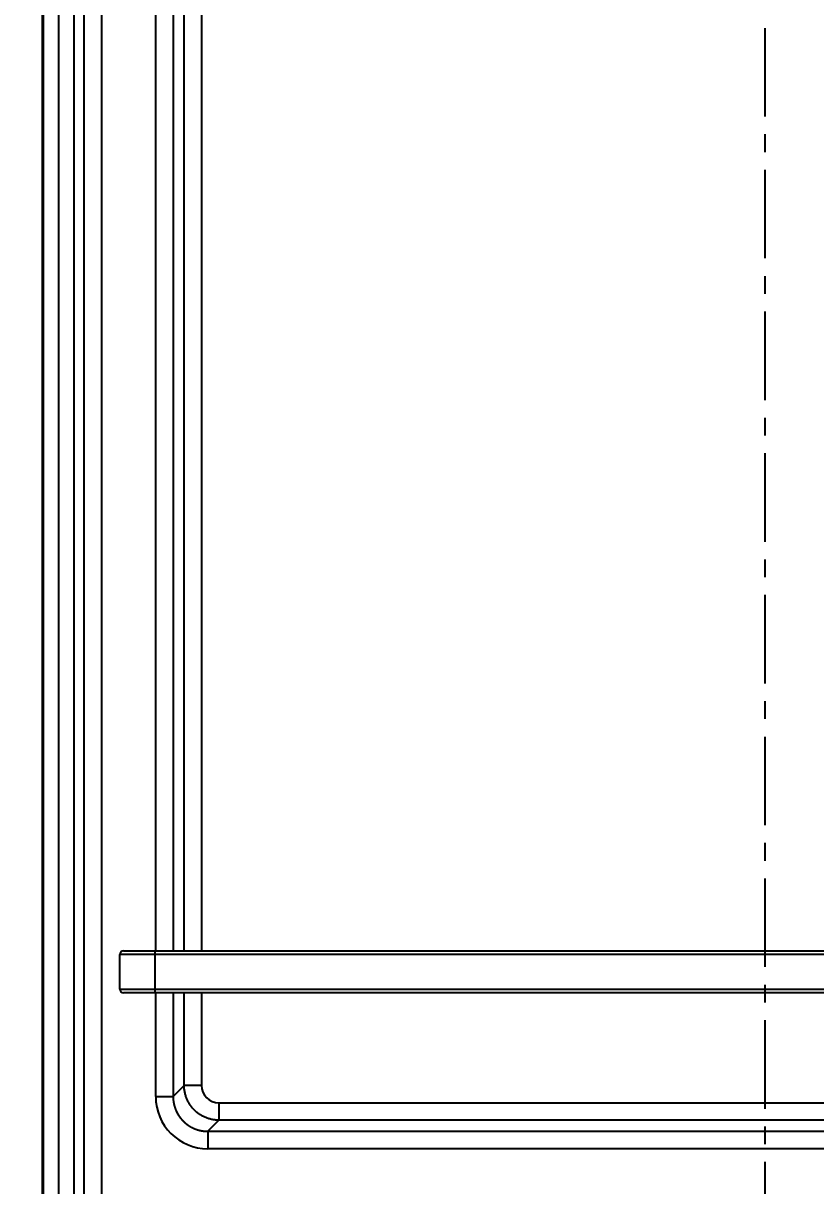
# Model space of a CAD drawing. Header units: millimetres. Extents: x 6110 to 6704, y -2661 to -1821.
# Drawn here: x 6230 to 6286.8, y -2299.6 to -2216.2 of the extents above; entities that cross this region are included whole.
import ezdxf

# ---------------------------------------------------------------- set-up
doc = ezdxf.new("R2010")
doc.units = ezdxf.units.MM
doc.header["$LTSCALE"] = 0.1
doc.linetypes.add('CENTERX2', pattern=[101.6, 63.5, -12.7, 12.7, -12.7])
doc.linetypes.add('HIDDEN2', pattern=[4.7625, 3.175, -1.5875])
doc.layers.add('1', color=4, linetype='HIDDEN2', lineweight=13)
doc.layers.add('DIM', color=3, linetype='Continuous', lineweight=9)
doc.layers.add('CENTER', color=1, linetype='CENTERX2')
doc.styles.get("Standard").update_dxf_attribs({"font": 'arial.ttf'})
doc.dimstyles.new('ISO-25', dxfattribs={"dimtxt": 2.5, "dimasz": 2.5, "dimexe": 1.25, "dimexo": 0.625, "dimtad": 1, "dimlfac": 5, "dimtxsty": 'Standard', "dimcen": 2.5, "dimadec": 0, "dimazin": 0, "dimtfac": 1, "dimtmove": 0, "dimatfit": 3, "dimfxl": 1, "dimarcsym": 0})

# ---------------------------------------------------------------- blocks, each defined once
blk = doc.blocks.new('*D40')
at = {"layer": 'Defpoints', "color": 0, "transparency": 16777216}
for p in [(6210.338, -2151.114), (6249.064, -2151.114), (6250.297, -2527.926)]:
    blk.add_point(p, dxfattribs=at)
at = {"layer": 'DIM', "color": 0, "lineweight": -2, "transparency": 16777216}
for p, q in [((6248.439, -2151.114), (6209.088, -2151.114)), ((6210.338, -2522.926), (6210.338, -2156.114)), ((6249.672, -2527.926), (6209.088, -2527.926))]:
    blk.add_line(p, q, dxfattribs=at)
at = {"layer": 'DIM', "color": 0, "transparency": 16777216}
for points in [[(6209.505, -2156.114), (6211.172, -2156.114), (6210.338, -2151.114)], [(6209.505, -2522.926), (6211.172, -2522.926), (6210.338, -2527.926)]]:
    blk.add_solid(points, dxfattribs=at)
at = {"layer": 'DIM', "color": 0, "transparency": 16777216, "insert": (6207.16, -2339.52), "char_height": 5, "attachment_point": 5, "rotation": 90, "bg_fill": 3, "box_fill_scale": 1.1, "bg_fill_color": 256, "bg_fill_true_color": 13158600, "bg_fill_transparency": 0}
blk.add_mtext('1507', dxfattribs=at)
blk = doc.blocks.new('*D41')
at = {"layer": 'Defpoints', "color": 0, "transparency": 16777216}
for p in [(6189.49, -2146.419), (6257.064, -2146.419), (6254.561, -2532.542)]:
    blk.add_point(p, dxfattribs=at)
at = {"layer": 'DIM', "color": 0, "lineweight": -2, "transparency": 16777216}
for p, q in [((6256.439, -2146.419), (6188.24, -2146.419)), ((6189.49, -2527.542), (6189.49, -2151.419)), ((6253.936, -2532.542), (6188.24, -2532.542))]:
    blk.add_line(p, q, dxfattribs=at)
at = {"layer": 'DIM', "color": 0, "transparency": 16777216}
for points in [[(6188.656, -2151.419), (6190.323, -2151.419), (6189.49, -2146.419)], [(6188.656, -2527.542), (6190.323, -2527.542), (6189.49, -2532.542)]]:
    blk.add_solid(points, dxfattribs=at)
at = {"layer": 'DIM', "color": 0, "transparency": 16777216, "insert": (6185.86, -2339.48), "char_height": 5, "attachment_point": 5, "rotation": 90, "bg_fill": 3, "box_fill_scale": 1.1, "bg_fill_color": 256, "bg_fill_true_color": 13158600, "bg_fill_transparency": 0}
blk.add_mtext('1544,5', dxfattribs=at)

msp = doc.modelspace()

# ---------------------------------------------------------------- hatches: boundary and pattern name
at = {"layer": 'DIM'}
h = msp.add_hatch(dxfattribs=at)
h.set_pattern_fill('ANSI31', color=2)
edge = h.paths.add_edge_path()
edge.add_line((6619.617, -2595.98), (6619.617, -1962.206))
edge.add_line((6634.617, -1966.11), (6619.617, -1966.11))
edge.add_line((6634.617, -2610.98), (6634.617, -1966.11))
edge.add_line((6634.617, -2610.98), (6184.457, -2610.98))
edge.add_line((6619.617, -2595.98), (6184.457, -2595.98))
edge.add_line((6184.457, -2610.98), (6184.457, -2595.98))

# ---------------------------------------------------------------- linework, layer by layer
at = {"layer": '1', "color": 7, "linetype": 'Continuous', "lineweight": -3}
for p, q in [((6231.326, -2518.039), (6231.326, -2158.425)), ((6231.414, -2518.039), (6231.414, -2158.425)), ((6232.497, -2517.795), (6232.497, -2158.67)), ((6233.579, -2158.67), (6233.579, -2517.795)), ((6234.32, -2354.877), (6234.32, -2159.412)), ((6235.569, -2159.412), (6235.569, -2354.877)), ((6239.448, -2282.73), (6239.448, -2163.289)), ((6240.696, -2163.289), (6240.696, -2282.73)), ((6242.737, -2162.832), (6242.737, -2282.729)), ((6241.489, -2282.73), (6241.489, -2164.082)), ((6236.882, -2285.48), (6236.882, -2282.98)), ((6239.382, -2282.98), (6236.882, -2282.98)), ((6237.132, -2282.73), (6239.382, -2282.73)), ((6239.382, -2282.73), (6320.882, -2282.73)), ((6239.382, -2282.73), (6239.382, -2282.98)), ((6320.882, -2282.98), (6239.382, -2282.98)), ((6239.382, -2282.98), (6239.382, -2285.48)), ((6236.882, -2285.48), (6239.382, -2285.48)), ((6239.382, -2285.73), (6237.132, -2285.73)), ((6239.382, -2285.48), (6239.382, -2285.73)), ((6239.382, -2285.48), (6320.882, -2285.48)), ((6320.882, -2285.73), (6239.382, -2285.73)), ((6239.448, -2293.167), (6239.448, -2285.729)), ((6240.696, -2285.729), (6240.696, -2293.167)), ((6241.489, -2292.374), (6241.489, -2285.729)), ((6242.737, -2285.729), (6242.737, -2292.374)), ((6240.696, -2293.167), (6241.489, -2292.374)), ((6242.737, -2292.374), (6241.489, -2292.374)), ((6239.448, -2293.167), (6240.696, -2293.167)), ((6243.986, -2293.622), (6315.781, -2293.622)), ((6243.986, -2293.622), (6243.986, -2294.87)), ((6243.986, -2294.87), (6243.193, -2295.663)), ((6315.781, -2294.87), (6243.986, -2294.87)), ((6243.193, -2295.663), (6316.574, -2295.663)), ((6243.193, -2295.663), (6243.193, -2296.912)), ((6316.574, -2296.912), (6243.193, -2296.912))]:
    msp.add_line(p, q, dxfattribs=at)
for centre, start, end in [((6237.132, -2282.98), 90, 180), ((6237.132, -2285.48), 180, 270)]:
    msp.add_arc(centre, 0.25, start, end, dxfattribs=at)
for centre, major_axis in [((6243.989, -2292.37), (0.886, 0.886)), ((6243.203, -2293.156), (2.659, 2.659))]:
    msp.add_ellipse(centre, major_axis=major_axis, ratio=0.997265, start_param=2.357564, end_param=3.925621, dxfattribs=at)
for points, knots in [([(6243.986, -2294.87), (6243.904, -2294.87), (6243.822, -2294.866), (6243.66, -2294.85), (6243.579, -2294.838), (6243.419, -2294.806), (6243.34, -2294.786), (6243.183, -2294.738), (6243.106, -2294.711), (6242.956, -2294.648), (6242.882, -2294.613), (6242.738, -2294.536), (6242.667, -2294.494), (6242.532, -2294.403), (6242.4, -2294.306), (6242.219, -2294.141), (6242.054, -2293.959), (6241.956, -2293.828), (6241.866, -2293.692), (6241.824, -2293.622), (6241.746, -2293.478), (6241.711, -2293.404), (6241.649, -2293.253), (6241.621, -2293.176), (6241.574, -2293.02), (6241.554, -2292.941), (6241.522, -2292.78), (6241.51, -2292.7), (6241.493, -2292.537), (6241.489, -2292.455), (6241.489, -2292.374)], [0, 0, 0, 0, 0.0625, 0.0625, 0.125, 0.125, 0.1875, 0.1875, 0.25, 0.25, 0.3125, 0.3125, 0.375, 0.375, 0.4375, 0.5, 0.5625, 0.625, 0.625, 0.6875, 0.6875, 0.75, 0.75, 0.8125, 0.8125, 0.875, 0.875, 0.9375, 0.9375, 1, 1, 1, 1]), ([(6240.696, -2293.167), (6240.696, -2293.171), (6240.696, -2293.18), (6240.696, -2293.192), (6240.696, -2293.205), (6240.697, -2293.218), (6240.697, -2293.231), (6240.697, -2293.244), (6240.698, -2293.257), (6240.698, -2293.269), (6240.699, -2293.282), (6240.699, -2293.295), (6240.7, -2293.308), (6240.701, -2293.32), (6240.702, -2293.333), (6240.702, -2293.346), (6240.703, -2293.359), (6240.704, -2293.371), (6240.705, -2293.384), (6240.706, -2293.397), (6240.708, -2293.409), (6240.709, -2293.422), (6240.71, -2293.435), (6240.712, -2293.447), (6240.713, -2293.46), (6240.715, -2293.472), (6240.716, -2293.485), (6240.718, -2293.498), (6240.719, -2293.51), (6240.721, -2293.523), (6240.723, -2293.535), (6240.725, -2293.548), (6240.727, -2293.56), (6240.729, -2293.572), (6240.731, -2293.585), (6240.733, -2293.597), (6240.735, -2293.61), (6240.737, -2293.622), (6240.74, -2293.634), (6240.742, -2293.647), (6240.744, -2293.659), (6240.747, -2293.671), (6240.749, -2293.684), (6240.752, -2293.696), (6240.755, -2293.708), (6240.757, -2293.72), (6240.76, -2293.732), (6240.763, -2293.745), (6240.766, -2293.757), (6240.769, -2293.769), (6240.772, -2293.781), (6240.775, -2293.793), (6240.778, -2293.805), (6240.781, -2293.817), (6240.784, -2293.829), (6240.788, -2293.841), (6240.791, -2293.853), (6240.795, -2293.865), (6240.798, -2293.877), (6240.802, -2293.889), (6240.805, -2293.9), (6240.809, -2293.912), (6240.812, -2293.924), (6240.816, -2293.936), (6240.82, -2293.948), (6240.824, -2293.959), (6240.828, -2293.971), (6240.832, -2293.983), (6240.836, -2293.994), (6240.84, -2294.006), (6240.844, -2294.017), (6240.848, -2294.029), (6240.852, -2294.04), (6240.857, -2294.052), (6240.861, -2294.063), (6240.866, -2294.075), (6240.87, -2294.086), (6240.874, -2294.098), (6240.879, -2294.109), (6240.884, -2294.12), (6240.888, -2294.131), (6240.893, -2294.143), (6240.898, -2294.154), (6240.903, -2294.165), (6240.908, -2294.176), (6240.912, -2294.187), (6240.917, -2294.198), (6240.922, -2294.21), (6240.927, -2294.221), (6240.933, -2294.232), (6240.938, -2294.242), (6240.943, -2294.253), (6240.948, -2294.264), (6240.954, -2294.275), (6240.959, -2294.286), (6240.964, -2294.297), (6240.97, -2294.308), (6240.975, -2294.318), (6240.981, -2294.329), (6240.987, -2294.34), (6240.992, -2294.35), (6240.998, -2294.361), (6241.004, -2294.371), (6241.009, -2294.382), (6241.015, -2294.392), (6241.021, -2294.403), (6241.027, -2294.413), (6241.033, -2294.424), (6241.039, -2294.434), (6241.045, -2294.444), (6241.051, -2294.454), (6241.058, -2294.465), (6241.064, -2294.475), (6241.07, -2294.485), (6241.076, -2294.495), (6241.083, -2294.505), (6241.089, -2294.515), (6241.095, -2294.525), (6241.102, -2294.535), (6241.108, -2294.545), (6241.115, -2294.555), (6241.122, -2294.565), (6241.128, -2294.575), (6241.135, -2294.584), (6241.142, -2294.594), (6241.148, -2294.604), (6241.155, -2294.613), (6241.162, -2294.623), (6241.169, -2294.633), (6241.176, -2294.642), (6241.183, -2294.652), (6241.19, -2294.661), (6241.197, -2294.671), (6241.204, -2294.68), (6241.211, -2294.689), (6241.218, -2294.699), (6241.226, -2294.708), (6241.233, -2294.717), (6241.24, -2294.726), (6241.247, -2294.735), (6241.255, -2294.744), (6241.262, -2294.754), (6241.27, -2294.763), (6241.277, -2294.771), (6241.285, -2294.78), (6241.292, -2294.789), (6241.3, -2294.798), (6241.307, -2294.807), (6241.315, -2294.816), (6241.323, -2294.824), (6241.33, -2294.833), (6241.338, -2294.842), (6241.346, -2294.85), (6241.354, -2294.859), (6241.362, -2294.867), (6241.369, -2294.876), (6241.377, -2294.884), (6241.385, -2294.893), (6241.393, -2294.901), (6241.401, -2294.909), (6241.409, -2294.918), (6241.417, -2294.926), (6241.428, -2294.936), (6241.441, -2294.949), (6241.457, -2294.964), (6241.473, -2294.98), (6241.489, -2294.995), (6241.505, -2295.01), (6241.521, -2295.024), (6241.537, -2295.039), (6241.554, -2295.053), (6241.571, -2295.068), (6241.587, -2295.082), (6241.604, -2295.096), (6241.622, -2295.11), (6241.639, -2295.124), (6241.656, -2295.138), (6241.674, -2295.151), (6241.692, -2295.165), (6241.71, -2295.178), (6241.728, -2295.191), (6241.746, -2295.204), (6241.764, -2295.217), (6241.783, -2295.23), (6241.801, -2295.242), (6241.82, -2295.255), (6241.839, -2295.267), (6241.858, -2295.279), (6241.877, -2295.291), (6241.896, -2295.303), (6241.916, -2295.314), (6241.935, -2295.326), (6241.955, -2295.337), (6241.975, -2295.348), (6241.995, -2295.359), (6242.015, -2295.37), (6242.035, -2295.381), (6242.055, -2295.391), (6242.076, -2295.402), (6242.096, -2295.412), (6242.117, -2295.422), (6242.138, -2295.431), (6242.158, -2295.441), (6242.179, -2295.45), (6242.201, -2295.46), (6242.222, -2295.469), (6242.243, -2295.477), (6242.265, -2295.486), (6242.286, -2295.495), (6242.308, -2295.503), (6242.33, -2295.511), (6242.351, -2295.519), (6242.373, -2295.527), (6242.396, -2295.534), (6242.418, -2295.541), (6242.44, -2295.548), (6242.462, -2295.555), (6242.485, -2295.562), (6242.507, -2295.569), (6242.53, -2295.575), (6242.553, -2295.581), (6242.576, -2295.587), (6242.598, -2295.593), (6242.621, -2295.598), (6242.645, -2295.603), (6242.668, -2295.608), (6242.691, -2295.613), (6242.714, -2295.618), (6242.738, -2295.622), (6242.761, -2295.626), (6242.785, -2295.63), (6242.808, -2295.634), (6242.832, -2295.638), (6242.855, -2295.641), (6242.879, -2295.644), (6242.903, -2295.647), (6242.927, -2295.65), (6242.951, -2295.652), (6242.975, -2295.654), (6242.999, -2295.656), (6243.023, -2295.658), (6243.047, -2295.659), (6243.071, -2295.661), (6243.096, -2295.662), (6243.12, -2295.662), (6243.144, -2295.663), (6243.168, -2295.663), (6243.185, -2295.663), (6243.193, -2295.663)], [0, 0, 0, 0, 0.00328, 0.006559, 0.009834, 0.013108, 0.01638, 0.019649, 0.022916, 0.026181, 0.029444, 0.032704, 0.035962, 0.039218, 0.042472, 0.045724, 0.048973, 0.05222, 0.055465, 0.058708, 0.061948, 0.065187, 0.068423, 0.071656, 0.074888, 0.078118, 0.081345, 0.08457, 0.087793, 0.091013, 0.094232, 0.097448, 0.100662, 0.103874, 0.107084, 0.110291, 0.113496, 0.116699, 0.1199, 0.123099, 0.126295, 0.12949, 0.132682, 0.135871, 0.139059, 0.142245, 0.145428, 0.148609, 0.151788, 0.154965, 0.158139, 0.161311, 0.164482, 0.16765, 0.170815, 0.173979, 0.17714, 0.180299, 0.183456, 0.186611, 0.189764, 0.192914, 0.196063, 0.199209, 0.202353, 0.205495, 0.208634, 0.211771, 0.214907, 0.21804, 0.221171, 0.224299, 0.227426, 0.23055, 0.233672, 0.236792, 0.23991, 0.243026, 0.246139, 0.249251, 0.25236, 0.255467, 0.258571, 0.261674, 0.264775, 0.267873, 0.270969, 0.274063, 0.277155, 0.280244, 0.283332, 0.286417, 0.2895, 0.292581, 0.29566, 0.298737, 0.301812, 0.304884, 0.307954, 0.311022, 0.314088, 0.317152, 0.320213, 0.323273, 0.32633, 0.329385, 0.332438, 0.335489, 0.338538, 0.341585, 0.344629, 0.347671, 0.350711, 0.353749, 0.356785, 0.359819, 0.36285, 0.36588, 0.368907, 0.371932, 0.374955, 0.377976, 0.380995, 0.384011, 0.387026, 0.390038, 0.393048, 0.396056, 0.399062, 0.402066, 0.405068, 0.408067, 0.411065, 0.41406, 0.417053, 0.420044, 0.423033, 0.42602, 0.429004, 0.431987, 0.434967, 0.437946, 0.440922, 0.443896, 0.446868, 0.449837, 0.452805, 0.455771, 0.458734, 0.461695, 0.464655, 0.467612, 0.470567, 0.47352, 0.47647, 0.479419, 0.482366, 0.48531, 0.488252, 0.491193, 0.494131, 0.497067, 0.500001, 0.505559, 0.511126, 0.5167, 0.522281, 0.52787, 0.533467, 0.539071, 0.544683, 0.550302, 0.555929, 0.561564, 0.567206, 0.572856, 0.578513, 0.584178, 0.589851, 0.595532, 0.60122, 0.606915, 0.612618, 0.618329, 0.624048, 0.629774, 0.635508, 0.64125, 0.646999, 0.652756, 0.658521, 0.664294, 0.670074, 0.675862, 0.681657, 0.687461, 0.693272, 0.69909, 0.704917, 0.710751, 0.716593, 0.722443, 0.728301, 0.734166, 0.740039, 0.74592, 0.751808, 0.757705, 0.763609, 0.769521, 0.775441, 0.781368, 0.787304, 0.793247, 0.799198, 0.805157, 0.811124, 0.817098, 0.823081, 0.829071, 0.835069, 0.841075, 0.847089, 0.85311, 0.85914, 0.865177, 0.871222, 0.877275, 0.883336, 0.889405, 0.895482, 0.901567, 0.90766, 0.91376, 0.919868, 0.925985, 0.932109, 0.938241, 0.944381, 0.950529, 0.956685, 0.962849, 0.969021, 0.975201, 0.981389, 0.987585, 0.993788, 1, 1, 1, 1])]:
    msp.add_open_spline(points, degree=3, knots=knots, dxfattribs=at)
at = {"layer": 'CENTER'}
msp.add_line((6283.132, -2456.602), (6283.132, -2143.425), dxfattribs=at)

# ---------------------------------------------------------------- next in the draw order: dimensions: what is measured, and where the dimension line sits
at = {"layer": 'DIM'}
dim = msp.add_linear_dim(base=(6210.338, -2151.114), p1=(6250.297, -2527.926), p2=(6249.064, -2151.114), angle=90, text='1507', dimstyle='ISO-25', override={"dimtxt": 5, "dimasz": 5, "dimdec": 1, "dimlfac": 4, "dimadec": 1, "dimtdec": 1, "dimfxl": 1.25, "dimtfill": 1}, dxfattribs=at)
dim.commit()
dim.dimension.update_dxf_attribs({"geometry": '*D40', "text_midpoint": (6207.16, -2339.52)})

# ---------------------------------------------------------------- next in the draw order: dimensions: what is measured, and where the dimension line sits
dim = msp.add_linear_dim(base=(6189.49, -2146.419), p1=(6254.561, -2532.542), p2=(6257.064, -2146.419), angle=90, dimstyle='ISO-25', override={"dimtxt": 5, "dimasz": 5, "dimdec": 1, "dimlfac": 4, "dimadec": 1, "dimtdec": 1, "dimfxl": 1.25, "dimtfill": 1}, dxfattribs=at)
dim.commit()
dim.dimension.update_dxf_attribs({"geometry": '*D41', "text_midpoint": (6185.86, -2339.48)})

doc.saveas('drawing.dxf')
